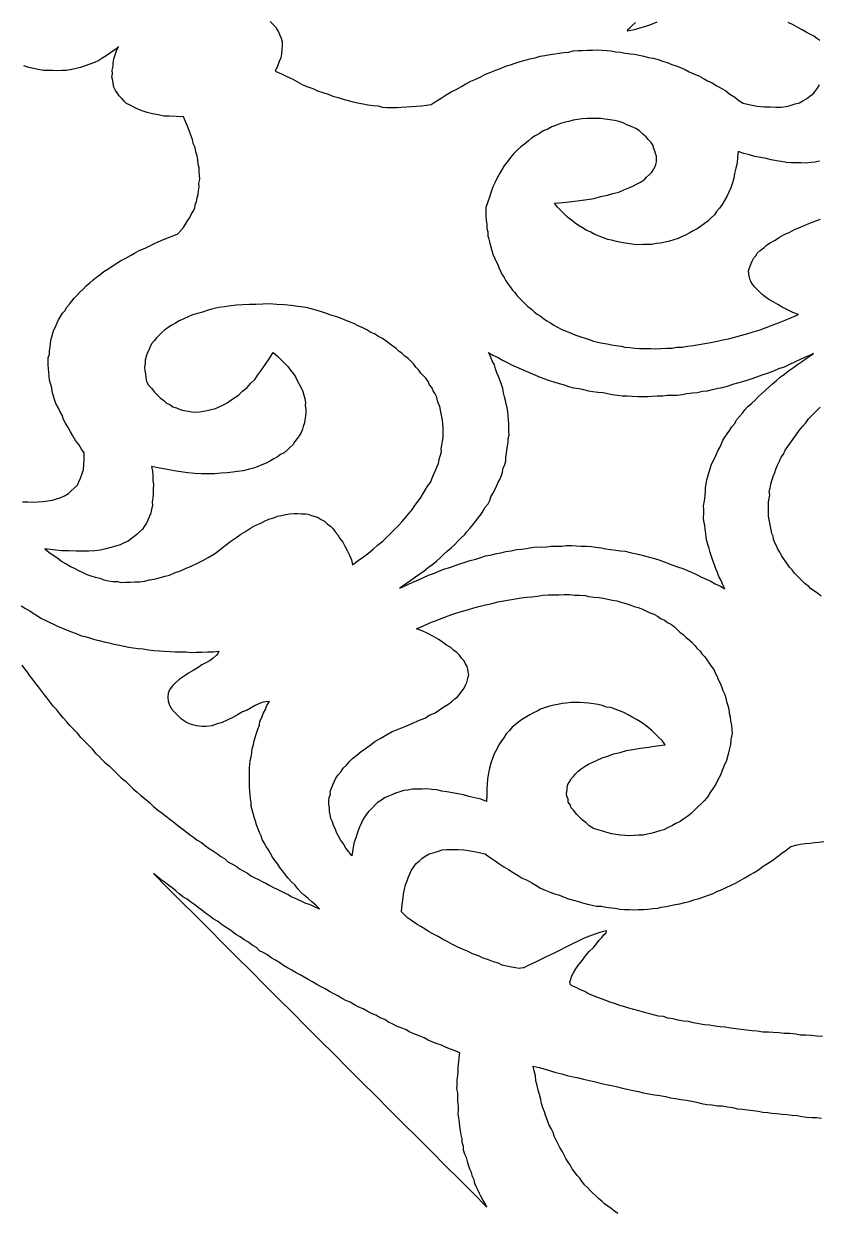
# Model space of a CAD drawing. Extents: x -550 to 550, y -550 to 550.
# Drawn here: x -434.9 to -395.2, y -267.3 to -207.9 of the extents above; entities that cross this region are included whole.
import ezdxf

# ---------------------------------------------------------------- set-up
doc = ezdxf.new("R2010")
doc.units = 0
doc.layers.add('LAYER_1', color=18, linetype='CONTINUOUS')

msp = doc.modelspace()

# ---------------------------------------------------------------- linework, layer by layer
at = {"layer": 'LAYER_1'}
for points in [[(-422.615, -207.796), (-422.485, -207.926), (-422.356, -208.055), (-422.275, -208.181), (-422.195, -208.307), (-422.126, -208.466), (-422.058, -208.626), (-422.019, -208.8), (-422.011, -208.99), (-422.033, -209.194), (-422.056, -209.399), (-422.078, -209.604), (-422.167, -209.787), (-422.249, -210.022), (-422.362, -210.273), (-422.055, -210.398), (-421.779, -210.538), (-421.522, -210.659), (-421.246, -210.799), (-421.018, -210.936), (-420.779, -211.038), (-420.492, -211.144), (-420.253, -211.247), (-419.984, -211.334), (-419.716, -211.422), (-419.477, -211.524), (-419.227, -211.593), (-418.977, -211.661), (-418.727, -211.729), (-418.477, -211.798), (-418.246, -211.848), (-417.966, -211.901), (-417.734, -211.95), (-417.473, -211.985), (-417.23, -212.001), (-417.03, -212.065), (-416.787, -212.081), (-416.514, -212.081), (-416.29, -212.078), (-416.066, -212.075), (-415.812, -212.057), (-415.558, -212.039), (-415.305, -212.02), (-415.051, -212.002), (-414.815, -211.965), (-414.58, -211.928), (-414.328, -211.771), (-414.076, -211.615), (-413.824, -211.459), (-413.572, -211.302), (-413.332, -211.179), (-413.062, -211.041), (-412.84, -210.9), (-412.599, -210.777), (-412.341, -210.673), (-412.1, -210.55), (-411.86, -210.427), (-411.602, -210.323), (-411.343, -210.218), (-411.085, -210.114), (-410.856, -210.024), (-410.61, -209.953), (-410.381, -209.864), (-410.135, -209.793), (-409.888, -209.722), (-409.642, -209.65), (-409.377, -209.597), (-409.131, -209.526), (-408.896, -209.488), (-408.632, -209.435), (-408.398, -209.397), (-408.193, -209.374), (-407.959, -209.336), (-407.707, -209.316), (-407.491, -209.26), (-407.239, -209.24), (-407.016, -209.235), (-406.764, -209.215), (-406.524, -209.228), (-406.272, -209.208), (-406.032, -209.221), (-405.792, -209.234), (-405.582, -209.262), (-405.355, -209.309), (-405.115, -209.322), (-404.887, -209.368), (-404.63, -209.398), (-404.42, -209.426), (-404.192, -209.472), (-403.965, -209.518), (-403.72, -209.582), (-403.492, -209.628), (-403.247, -209.692), (-403.032, -209.771), (-402.787, -209.835), (-402.553, -209.932), (-402.338, -210.01), (-402.123, -210.089), (-401.89, -210.186), (-401.687, -210.299), (-401.436, -210.413), (-401.204, -210.51), (-400.983, -210.64), (-400.78, -210.752), (-400.547, -210.849), (-400.308, -210.997), (-400.088, -211.126), (-399.867, -211.256), (-399.658, -211.42), (-399.42, -211.568), (-399.211, -211.731), (-398.991, -211.861), (-398.634, -211.945), (-398.295, -212.012), (-397.945, -212.044), (-397.66, -212.057), (-397.375, -212.069), (-397.108, -212.064), (-396.859, -212.041), (-396.646, -211.982), (-396.403, -211.906), (-396.19, -211.847), (-396.013, -211.752), (-395.835, -211.658), (-395.664, -211.511), (-395.504, -211.399), (-395.38, -211.25), (-395.286, -211.118), (-395.179, -210.952)], [(-403.307, -207.817), (-403.624, -207.953), (-403.93, -208.056), (-404.175, -208.128), (-404.421, -208.2), (-404.607, -208.241), (-404.762, -208.267), (-404.78, -208.249), (-404.756, -208.182), (-404.654, -208.103), (-404.541, -207.99), (-404.367, -207.846)], [(-395.163, -208.744), (-395.317, -208.636), (-395.471, -208.528), (-395.672, -208.417), (-395.855, -208.325), (-396.056, -208.214), (-396.275, -208.086), (-396.494, -207.958), (-396.743, -207.845)], [(-434.982, -231.78), (-434.707, -231.783), (-434.432, -231.786), (-434.206, -231.785), (-433.95, -231.768), (-433.714, -231.732), (-433.478, -231.696), (-433.281, -231.62), (-433.065, -231.565), (-432.887, -231.47), (-432.68, -231.359), (-432.542, -231.225), (-432.403, -231.091), (-432.235, -230.942), (-432.165, -230.785), (-432.084, -230.593), (-431.994, -230.366), (-431.933, -230.155), (-431.91, -229.905), (-431.907, -229.636), (-431.894, -229.332), (-432.038, -229.142), (-432.173, -228.917), (-432.337, -228.707), (-432.471, -228.482), (-432.586, -228.276), (-432.701, -228.07), (-432.836, -227.845), (-432.931, -227.659), (-432.997, -227.457), (-433.111, -227.252), (-433.207, -227.066), (-433.321, -226.86), (-433.387, -226.659), (-433.452, -226.457), (-433.498, -226.275), (-433.514, -226.078), (-433.579, -225.876), (-433.625, -225.694), (-433.641, -225.497), (-433.657, -225.3), (-433.683, -225.137), (-433.699, -224.94), (-433.695, -224.762), (-433.691, -224.584), (-433.638, -224.411), (-433.634, -224.233), (-433.6, -224.04), (-433.577, -223.882), (-433.573, -223.704), (-433.52, -223.531), (-433.466, -223.357), (-433.413, -223.184), (-433.34, -223.03), (-433.256, -222.841), (-433.183, -222.687), (-433.08, -222.518), (-432.977, -222.348), (-432.866, -222.233), (-432.763, -222.064), (-432.64, -221.914), (-432.518, -221.764), (-432.395, -221.614), (-432.243, -221.449), (-432.12, -221.3), (-431.948, -221.154), (-431.796, -220.989), (-431.624, -220.843), (-431.452, -220.697), (-431.28, -220.551), (-431.119, -220.44), (-430.917, -220.279), (-430.726, -220.153), (-430.505, -220.011), (-430.313, -219.884), (-430.092, -219.742), (-429.852, -219.62), (-429.582, -219.481), (-429.39, -219.355), (-429.15, -219.232), (-428.861, -219.113), (-428.62, -218.99), (-428.35, -218.852), (-428.061, -218.733), (-427.772, -218.614), (-427.512, -218.51), (-427.223, -218.391), (-427.07, -218.227), (-426.946, -218.078), (-426.842, -217.91), (-426.737, -217.743), (-426.632, -217.575), (-426.557, -217.423), (-426.452, -217.256), (-426.378, -217.104), (-426.352, -216.948), (-426.295, -216.777), (-426.258, -216.588), (-426.202, -216.417), (-426.194, -216.243), (-426.157, -216.053), (-426.168, -215.861), (-426.13, -215.671), (-426.142, -215.479), (-426.153, -215.286), (-426.164, -215.094), (-426.205, -214.916), (-426.234, -214.705), (-426.264, -214.494), (-426.324, -214.298), (-426.353, -214.088), (-426.461, -213.888), (-426.491, -213.677), (-426.569, -213.463), (-426.666, -213.23), (-426.744, -213.016), (-426.84, -212.783), (-426.937, -212.55), (-427.311, -212.54), (-427.654, -212.514), (-427.93, -212.51), (-428.213, -212.454), (-428.496, -212.398), (-428.749, -212.327), (-429.002, -212.255), (-429.225, -212.169), (-429.417, -212.067), (-429.61, -211.965), (-429.783, -211.882), (-429.896, -211.77), (-430.028, -211.638), (-430.16, -211.506), (-430.261, -211.36), (-430.343, -211.232), (-430.414, -211.07), (-430.454, -210.894), (-430.476, -210.736), (-430.516, -210.56), (-430.488, -210.406), (-430.497, -210.215), (-430.458, -210.028), (-430.448, -209.856), (-430.427, -209.65), (-430.356, -209.449), (-430.286, -209.247), (-430.184, -209.031), (-430.373, -209.206), (-430.579, -209.362), (-430.805, -209.499), (-430.969, -209.607), (-431.164, -209.73), (-431.378, -209.834), (-431.61, -209.919), (-431.843, -210.004), (-432.076, -210.089), (-432.296, -210.141), (-432.517, -210.192), (-432.788, -210.24), (-433.016, -210.238), (-433.225, -210.256), (-433.472, -210.236), (-433.701, -210.234), (-433.929, -210.233), (-434.195, -210.194), (-434.431, -210.139), (-434.667, -210.085), (-434.921, -210.012)], [(-395.179, -214.764), (-395.409, -214.807), (-395.61, -214.833), (-395.858, -214.857), (-396.095, -214.847), (-396.314, -214.855), (-396.598, -214.844), (-396.834, -214.834), (-397.107, -214.788), (-397.333, -214.744), (-397.606, -214.698), (-397.849, -214.636), (-398.122, -214.59), (-398.414, -214.525), (-398.675, -214.445), (-398.967, -214.381), (-399.247, -214.282), (-399.273, -214.573), (-399.3, -214.864), (-399.362, -215.119), (-399.425, -215.375), (-399.457, -215.614), (-399.537, -215.852), (-399.617, -216.09), (-399.715, -216.31), (-399.813, -216.53), (-399.929, -216.732), (-400.044, -216.934), (-400.178, -217.118), (-400.329, -217.284), (-400.433, -217.452), (-400.603, -217.6), (-400.754, -217.766), (-400.942, -217.896), (-401.13, -218.026), (-401.288, -218.14), (-401.494, -218.252), (-401.7, -218.364), (-401.876, -218.46), (-402.071, -218.538), (-402.247, -218.634), (-402.46, -218.693), (-402.673, -218.753), (-402.886, -218.812), (-403.117, -218.853), (-403.319, -218.878), (-403.55, -218.919), (-403.77, -218.926), (-403.99, -218.933), (-404.21, -218.939), (-404.449, -218.928), (-404.658, -218.9), (-404.886, -218.854), (-405.095, -218.826), (-405.323, -218.78), (-405.569, -218.716), (-405.749, -218.672), (-405.965, -218.591), (-406.182, -218.511), (-406.399, -218.43), (-406.604, -218.316), (-406.839, -218.216), (-407.015, -218.086), (-407.221, -217.971), (-407.379, -217.858), (-407.574, -217.709), (-407.768, -217.56), (-407.933, -217.395), (-408.098, -217.23), (-408.263, -217.065), (-408.417, -216.866), (-407.992, -216.837), (-407.556, -216.773), (-407.15, -216.726), (-406.792, -216.675), (-406.435, -216.624), (-406.113, -216.537), (-405.774, -216.468), (-405.501, -216.378), (-405.21, -216.307), (-404.955, -216.198), (-404.7, -216.09), (-404.504, -216.014), (-404.297, -215.903), (-404.119, -215.808), (-403.93, -215.68), (-403.819, -215.564), (-403.678, -215.433), (-403.566, -215.318), (-403.472, -215.185), (-403.408, -215.067), (-403.363, -214.931), (-403.317, -214.796), (-403.318, -214.658), (-403.32, -214.52), (-403.369, -214.38), (-403.401, -214.258), (-403.468, -214.1), (-403.499, -213.978), (-403.596, -213.835), (-403.741, -213.69), (-403.838, -213.548), (-404.013, -213.419), (-404.176, -213.256), (-404.35, -213.127), (-404.584, -213.029), (-404.8, -212.949), (-404.986, -212.854), (-405.184, -212.792), (-405.43, -212.728), (-405.64, -212.699), (-405.897, -212.669), (-406.107, -212.64), (-406.347, -212.628), (-406.569, -212.633), (-406.79, -212.638), (-407.042, -212.659), (-407.245, -212.682), (-407.479, -212.721), (-407.694, -212.778), (-407.879, -212.82), (-408.125, -212.892), (-408.322, -212.967), (-408.549, -213.058), (-408.758, -213.167), (-408.985, -213.258), (-409.175, -213.385), (-409.384, -213.494), (-409.574, -213.621), (-409.717, -213.751), (-409.919, -213.912), (-410.091, -214.057), (-410.263, -214.203), (-410.447, -214.382), (-410.612, -214.58), (-410.747, -214.763), (-410.912, -214.961), (-411.029, -215.161), (-411.146, -215.362), (-411.274, -215.598), (-411.372, -215.817), (-411.5, -216.052), (-411.579, -216.291), (-411.67, -216.563), (-411.749, -216.802), (-411.839, -217.074), (-411.851, -217.334), (-411.841, -217.526), (-411.831, -217.718), (-411.802, -217.929), (-411.791, -218.121), (-411.751, -218.297), (-411.74, -218.489), (-411.7, -218.666), (-411.641, -218.861), (-411.6, -219.038), (-411.541, -219.233), (-411.501, -219.41), (-411.412, -219.589), (-411.342, -219.75), (-411.253, -219.93), (-411.201, -220.072), (-411.112, -220.252), (-411.041, -220.413), (-410.923, -220.577), (-410.852, -220.739), (-410.734, -220.903), (-410.634, -221.048), (-410.515, -221.212), (-410.404, -221.323), (-410.285, -221.487), (-410.155, -221.617), (-410.007, -221.765), (-409.878, -221.895), (-409.748, -222.024), (-409.57, -222.157), (-409.441, -222.286), (-409.282, -222.4), (-409.141, -222.495), (-408.964, -222.627), (-408.805, -222.741), (-408.616, -222.838), (-408.457, -222.952), (-408.269, -223.049), (-408.081, -223.147), (-407.893, -223.244), (-407.694, -223.307), (-407.524, -223.386), (-407.307, -223.467), (-407.108, -223.53), (-406.891, -223.611), (-406.692, -223.674), (-406.475, -223.755), (-406.247, -223.801), (-406.019, -223.847), (-405.791, -223.894), (-405.564, -223.94), (-405.354, -223.967), (-405.097, -223.997), (-404.899, -224.059), (-404.661, -224.071), (-404.404, -224.101), (-404.166, -224.112), (-403.881, -224.125), (-403.614, -224.12), (-403.376, -224.131), (-403.109, -224.125), (-402.813, -224.104), (-402.546, -224.098), (-402.316, -224.056), (-402.049, -224.05), (-401.772, -224.01), (-401.494, -223.97), (-401.188, -223.913), (-400.911, -223.873), (-400.605, -223.816), (-400.299, -223.759), (-400.011, -223.683), (-399.734, -223.643), (-399.417, -223.551), (-399.13, -223.475), (-398.813, -223.383), (-398.497, -223.291), (-398.151, -223.183), (-397.853, -223.073), (-397.555, -222.962), (-397.228, -222.836), (-396.901, -222.709), (-396.592, -222.564), (-396.236, -222.421), (-396.516, -222.323), (-396.784, -222.19), (-397.053, -222.058), (-397.275, -221.927), (-397.496, -221.796), (-397.718, -221.665), (-397.892, -221.536), (-398.049, -221.425), (-398.176, -221.298), (-398.303, -221.171), (-398.43, -221.044), (-398.528, -220.901), (-398.608, -220.775), (-398.658, -220.634), (-398.691, -220.511), (-398.723, -220.388), (-398.726, -220.249), (-398.693, -220.146), (-398.648, -220.009), (-398.604, -219.872), (-398.541, -219.753), (-398.467, -219.6), (-398.357, -219.483), (-398.295, -219.364), (-398.155, -219.231), (-397.968, -219.1), (-397.829, -218.967), (-397.642, -218.836), (-397.408, -218.708), (-397.192, -218.561), (-396.958, -218.432), (-396.676, -218.305), (-396.442, -218.176), (-396.143, -218.067), (-395.832, -217.924), (-395.503, -217.799), (-395.145, -217.657)], [(-416.132, -236.077), (-416.138, -236.079), (-416.13, -236.073), (-416.14, -236.077), (-416.02, -235.993), (-415.807, -235.843), (-415.595, -235.692), (-415.353, -235.525), (-415.14, -235.375), (-414.928, -235.224), (-414.705, -235.039), (-414.493, -234.888), (-414.299, -234.719), (-414.134, -234.566), (-413.94, -234.397), (-413.776, -234.244), (-413.582, -234.075), (-413.417, -233.922), (-413.242, -233.734), (-413.077, -233.581), (-412.912, -233.428), (-412.795, -233.273), (-412.648, -233.102), (-412.502, -232.93), (-412.356, -232.759), (-412.228, -232.569), (-412.082, -232.397), (-411.983, -232.224), (-411.885, -232.05), (-411.738, -231.879), (-411.639, -231.705), (-411.589, -231.529), (-411.49, -231.356), (-411.391, -231.183), (-411.311, -230.991), (-411.23, -230.799), (-411.141, -230.661), (-411.061, -230.469), (-411.01, -230.293), (-410.977, -230.099), (-410.896, -229.907), (-410.845, -229.732), (-410.841, -229.554), (-410.808, -229.36), (-410.804, -229.183), (-410.771, -228.989), (-410.738, -228.795), (-410.734, -228.618), (-410.681, -228.443), (-410.696, -228.247), (-410.692, -228.07), (-410.706, -227.874), (-410.72, -227.678), (-410.734, -227.482), (-410.749, -227.287), (-410.781, -227.072), (-410.824, -226.893), (-410.867, -226.714), (-410.911, -226.535), (-410.972, -226.337), (-411.005, -226.123), (-411.066, -225.925), (-411.128, -225.728), (-411.208, -225.511), (-411.299, -225.33), (-411.36, -225.132), (-411.421, -224.935), (-411.53, -224.735), (-411.61, -224.519), (-411.719, -224.319), (-411.493, -224.455), (-411.237, -224.575), (-411.01, -224.71), (-410.773, -224.811), (-410.566, -224.928), (-410.329, -225.029), (-410.073, -225.148), (-409.836, -225.249), (-409.599, -225.35), (-409.363, -225.45), (-409.126, -225.551), (-408.908, -225.633), (-408.69, -225.714), (-408.443, -225.78), (-408.178, -225.864), (-407.931, -225.929), (-407.713, -226.011), (-407.466, -226.076), (-407.19, -226.125), (-406.962, -226.172), (-406.716, -226.237), (-406.506, -226.265), (-406.249, -226.295), (-405.992, -226.325), (-405.764, -226.371), (-405.537, -226.417), (-405.28, -226.447), (-405.023, -226.477), (-404.785, -226.488), (-404.547, -226.499), (-404.262, -226.512), (-404.024, -226.523), (-403.757, -226.518), (-403.556, -226.492), (-403.29, -226.486), (-403.023, -226.48), (-402.775, -226.456), (-402.556, -226.448), (-402.289, -226.442), (-402.042, -226.418), (-401.812, -226.375), (-401.535, -226.334), (-401.288, -226.31), (-401.029, -226.25), (-400.782, -226.226), (-400.523, -226.166), (-400.265, -226.107), (-400.036, -226.063), (-399.778, -226.004), (-399.51, -225.909), (-399.27, -225.831), (-399.012, -225.771), (-398.744, -225.677), (-398.504, -225.598), (-398.236, -225.504), (-397.997, -225.426), (-397.728, -225.331), (-397.46, -225.236), (-397.21, -225.123), (-396.942, -225.028), (-396.663, -224.899), (-396.413, -224.785), (-396.134, -224.656), (-395.913, -224.559), (-395.634, -224.429), (-395.495, -224.365), (-395.503, -224.371), (-395.492, -224.367), (-395.497, -224.37)], [(-416.131, -236.078), (-416.136, -236.081), (-416.126, -236.077), (-416.134, -236.084), (-415.993, -236.02), (-415.743, -235.907), (-415.492, -235.795), (-415.212, -235.666), (-414.962, -235.554), (-414.711, -235.441), (-414.412, -235.332), (-414.162, -235.219), (-413.892, -235.126), (-413.651, -235.049), (-413.382, -234.955), (-413.141, -234.878), (-412.872, -234.784), (-412.632, -234.707), (-412.343, -234.632), (-412.103, -234.555), (-411.862, -234.478), (-411.632, -234.436), (-411.373, -234.377), (-411.114, -234.319), (-410.855, -234.26), (-410.577, -234.22), (-410.318, -234.162), (-410.069, -234.138), (-409.82, -234.115), (-409.561, -234.056), (-409.313, -234.032), (-409.074, -234.044), (-408.825, -234.02), (-408.577, -233.997), (-408.31, -233.992), (-408.042, -233.986), (-407.842, -233.96), (-407.575, -233.955), (-407.336, -233.966), (-407.08, -233.996), (-406.813, -233.991), (-406.575, -234.002), (-406.347, -234.048), (-406.09, -234.078), (-405.863, -234.124), (-405.606, -234.153), (-405.35, -234.183), (-405.122, -234.229), (-404.885, -234.239), (-404.639, -234.304), (-404.412, -234.35), (-404.166, -234.414), (-403.92, -234.479), (-403.674, -234.543), (-403.428, -234.607), (-403.164, -234.69), (-402.947, -234.771), (-402.73, -234.851), (-402.513, -234.932), (-402.278, -235.031), (-402.014, -235.114), (-401.778, -235.213), (-401.543, -235.312), (-401.289, -235.43), (-401.083, -235.546), (-400.848, -235.644), (-400.613, -235.743), (-400.388, -235.878), (-400.134, -235.995), (-399.909, -236.129), (-400.02, -235.928), (-400.102, -235.709), (-400.213, -235.508), (-400.276, -235.308), (-400.368, -235.126), (-400.431, -234.926), (-400.513, -234.708), (-400.576, -234.509), (-400.639, -234.31), (-400.702, -234.111), (-400.765, -233.912), (-400.809, -233.732), (-400.853, -233.551), (-400.869, -233.354), (-400.903, -233.139), (-400.918, -232.942), (-400.962, -232.762), (-400.977, -232.565), (-400.964, -232.352), (-400.96, -232.174), (-400.975, -231.977), (-400.953, -231.818), (-400.92, -231.624), (-400.888, -231.429), (-400.884, -231.252), (-400.88, -231.074), (-400.847, -230.88), (-400.814, -230.686), (-400.763, -230.511), (-400.711, -230.335), (-400.649, -230.125), (-400.597, -229.95), (-400.517, -229.758), (-400.428, -229.62), (-400.347, -229.428), (-400.266, -229.237), (-400.167, -229.064), (-400.096, -228.908), (-400.015, -228.716), (-399.916, -228.544), (-399.798, -228.389), (-399.669, -228.2), (-399.569, -228.028), (-399.422, -227.857), (-399.323, -227.685), (-399.175, -227.514), (-399.028, -227.344), (-398.91, -227.19), (-398.762, -227.02), (-398.568, -226.851), (-398.402, -226.699), (-398.254, -226.529), (-398.06, -226.361), (-397.894, -226.209), (-397.699, -226.041), (-397.533, -225.889), (-397.338, -225.721), (-397.143, -225.553), (-396.929, -225.403), (-396.734, -225.236), (-396.492, -225.069), (-396.279, -224.92), (-396.036, -224.754), (-395.852, -224.62), (-395.609, -224.454), (-395.489, -224.371), (-395.499, -224.375), (-395.491, -224.369), (-395.496, -224.371)], [(-395.101, -236.49), (-395.278, -236.359), (-395.436, -236.246), (-395.612, -236.115), (-395.723, -236.004), (-395.9, -235.873), (-396.029, -235.743), (-396.178, -235.595), (-396.307, -235.465), (-396.437, -235.336), (-396.557, -235.17), (-396.686, -235.041), (-396.787, -234.894), (-396.87, -234.766), (-396.99, -234.601), (-397.091, -234.455), (-397.163, -234.292), (-397.264, -234.145), (-397.337, -233.982), (-397.409, -233.819), (-397.481, -233.656), (-397.507, -233.494), (-397.56, -233.35), (-397.604, -233.17), (-397.629, -233.009), (-397.673, -232.829), (-397.698, -232.668), (-397.741, -232.488), (-397.737, -232.311), (-397.734, -232.133), (-397.73, -231.955), (-397.726, -231.778), (-397.703, -231.618), (-397.671, -231.424), (-397.695, -231.264), (-397.644, -231.088), (-397.611, -230.894), (-397.559, -230.719), (-397.498, -230.508), (-397.417, -230.316), (-397.366, -230.141), (-397.285, -229.949), (-397.176, -229.741), (-397.095, -229.549), (-396.978, -229.394), (-396.897, -229.203), (-396.769, -229.013), (-396.641, -228.823), (-396.484, -228.617), (-396.356, -228.428), (-396.199, -228.222), (-396.041, -228.016), (-395.866, -227.829), (-395.737, -227.64), (-395.533, -227.436), (-395.357, -227.248), (-395.152, -227.044)], [(-435.054, -236.972), (-434.838, -237.098), (-434.622, -237.223), (-434.454, -237.345), (-434.238, -237.471), (-434.071, -237.592), (-433.845, -237.682), (-433.649, -237.788), (-433.403, -237.897), (-433.207, -238.003), (-432.982, -238.092), (-432.756, -238.181), (-432.531, -238.271), (-432.305, -238.36), (-432.08, -238.449), (-431.845, -238.502), (-431.639, -238.572), (-431.385, -238.645), (-431.15, -238.698), (-430.896, -238.771), (-430.661, -238.824), (-430.427, -238.877), (-430.144, -238.933), (-429.909, -238.986), (-429.675, -239.039), (-429.46, -239.072), (-429.197, -239.108), (-428.953, -239.125), (-428.69, -239.161), (-428.427, -239.197), (-428.135, -239.217), (-427.892, -239.234), (-427.6, -239.253), (-427.357, -239.269), (-427.084, -239.269), (-426.812, -239.269), (-426.55, -239.305), (-426.297, -239.285), (-426.025, -239.285), (-425.724, -239.268), (-425.453, -239.267), (-425.171, -239.231), (-425.229, -239.355), (-425.306, -239.459), (-425.461, -239.577), (-425.616, -239.694), (-425.819, -239.809), (-426.022, -239.923), (-426.206, -240.057), (-426.467, -240.204), (-426.699, -240.335), (-426.912, -240.486), (-427.154, -240.652), (-427.318, -240.806), (-427.511, -240.976), (-427.635, -241.169), (-427.702, -241.329), (-427.729, -241.529), (-427.708, -241.732), (-427.638, -241.938), (-427.5, -242.167), (-427.284, -242.383), (-427.272, -242.394)], [(-431.094, -244.563), (-431.106, -244.551), (-431.304, -244.353), (-431.473, -244.139), (-431.651, -243.96), (-431.869, -243.742), (-432.067, -243.544), (-432.236, -243.33), (-432.415, -243.152), (-432.613, -242.954), (-432.762, -242.759), (-432.94, -242.581), (-433.109, -242.367), (-433.258, -242.172), (-433.456, -241.974), (-433.605, -241.78), (-433.754, -241.585), (-433.883, -241.411), (-434.032, -241.216), (-434.181, -241.022), (-434.33, -240.828), (-434.459, -240.653), (-434.608, -240.459), (-434.737, -240.284), (-434.866, -240.11), (-434.996, -239.935)], [(-431.09, -244.567), (-431.079, -244.578), (-430.881, -244.777), (-430.654, -244.958), (-430.475, -245.136), (-430.257, -245.354), (-430.059, -245.552), (-429.832, -245.734), (-429.654, -245.912), (-429.456, -246.11), (-429.249, -246.272), (-429.071, -246.45), (-428.844, -246.632), (-428.637, -246.793), (-428.439, -246.991), (-428.232, -247.153), (-428.025, -247.314), (-427.838, -247.456), (-427.631, -247.618), (-427.424, -247.779), (-427.217, -247.941), (-427.03, -248.082), (-426.823, -248.244), (-426.636, -248.385), (-426.449, -248.527), (-426.262, -248.669), (-426.047, -248.793), (-425.84, -248.955), (-425.653, -249.096), (-425.438, -249.221), (-425.251, -249.362), (-425.084, -249.484), (-424.888, -249.589), (-424.73, -249.747), (-424.535, -249.852), (-424.319, -249.976), (-424.152, -250.098), (-423.957, -250.202), (-423.742, -250.327), (-423.575, -250.448), (-423.38, -250.553), (-423.204, -250.638), (-423.009, -250.742), (-422.833, -250.827), (-422.638, -250.931), (-422.443, -251.036), (-422.268, -251.12), (-422.073, -251.225), (-421.897, -251.309), (-421.722, -251.394), (-421.527, -251.498), (-421.371, -251.563), (-421.196, -251.647), (-421.021, -251.731), (-420.846, -251.816), (-420.662, -251.863), (-420.487, -251.948), (-420.312, -252.032), (-420.157, -252.096), (-420.334, -251.919), (-420.54, -251.759), (-420.717, -251.581), (-420.923, -251.421), (-421.081, -251.263), (-421.239, -251.106), (-421.388, -250.911), (-421.545, -250.754), (-421.723, -250.576), (-421.852, -250.402), (-422.001, -250.207), (-422.13, -250.033), (-422.239, -249.878), (-422.368, -249.704), (-422.497, -249.529), (-422.598, -249.338), (-422.698, -249.147), (-422.808, -248.992), (-422.908, -248.801), (-423.017, -248.646), (-423.069, -248.458), (-423.15, -248.286), (-423.222, -248.079), (-423.302, -247.907), (-423.354, -247.719), (-423.406, -247.531), (-423.458, -247.344), (-423.509, -247.156), (-423.561, -246.968), (-423.564, -246.783), (-423.596, -246.615), (-423.619, -246.411), (-423.622, -246.226), (-423.644, -246.022), (-423.647, -245.838), (-423.65, -245.653), (-423.644, -245.433), (-423.647, -245.249), (-423.649, -245.064), (-423.632, -244.9), (-423.606, -244.699), (-423.56, -244.518), (-423.534, -244.318), (-423.507, -244.117), (-423.452, -243.9), (-423.406, -243.719), (-423.35, -243.503), (-423.304, -243.322), (-423.229, -243.125), (-423.153, -242.928), (-423.126, -242.728), (-423.031, -242.551), (-422.956, -242.354), (-422.851, -242.141), (-422.776, -241.944), (-422.651, -241.751), (-422.825, -241.759), (-422.98, -241.786), (-423.173, -241.865), (-423.365, -241.945), (-423.567, -242.06), (-423.77, -242.176), (-423.991, -242.272), (-424.251, -242.42), (-424.482, -242.552), (-424.733, -242.665), (-425.012, -242.794), (-425.254, -242.87), (-425.524, -242.963), (-425.805, -243), (-426.027, -243.004), (-426.29, -242.968), (-426.543, -242.897), (-426.787, -242.789), (-427.041, -242.626), (-427.257, -242.41), (-427.268, -242.399)], [(-395.039, -258.472), (-395.318, -258.465), (-395.59, -258.42), (-395.869, -258.413), (-396.149, -258.405), (-396.374, -258.362), (-396.674, -258.335), (-396.954, -258.327), (-397.206, -258.301), (-397.506, -258.274), (-397.74, -258.267), (-398.02, -258.259), (-398.293, -258.213), (-398.546, -258.187), (-398.846, -258.159), (-399.099, -258.133), (-399.372, -258.087), (-399.625, -258.06), (-399.898, -258.014), (-400.152, -257.988), (-400.406, -257.961), (-400.679, -257.914), (-400.933, -257.888), (-401.206, -257.841), (-401.48, -257.795), (-401.725, -257.73), (-401.98, -257.703), (-402.253, -257.656), (-402.499, -257.591), (-402.754, -257.564), (-402.973, -257.481), (-403.227, -257.454), (-403.474, -257.389), (-403.72, -257.324), (-403.967, -257.259), (-404.213, -257.194), (-404.46, -257.129), (-404.707, -257.063), (-404.906, -257), (-405.153, -256.934), (-405.373, -256.851), (-405.639, -256.766), (-405.858, -256.683), (-406.078, -256.6), (-406.297, -256.517), (-406.517, -256.433), (-406.756, -256.331), (-406.9, -256.231), (-407.12, -256.148), (-407.331, -256.027), (-407.551, -255.944), (-407.629, -255.866), (-407.651, -255.753), (-407.598, -255.625), (-407.564, -255.477), (-407.474, -255.295), (-407.356, -255.095), (-407.211, -254.877), (-407.018, -254.662), (-406.872, -254.444), (-406.679, -254.229), (-406.466, -254.033), (-406.329, -253.853), (-406.191, -253.673), (-406.062, -253.529), (-405.933, -253.386), (-405.841, -253.297), (-405.824, -253.223), (-405.843, -253.204), (-405.993, -253.235), (-406.2, -253.301), (-406.406, -253.367), (-406.669, -253.468), (-406.931, -253.569), (-407.23, -253.723), (-407.548, -253.859), (-407.847, -254.014), (-408.174, -254.186), (-408.473, -254.34), (-408.764, -254.458), (-409.063, -254.613), (-409.334, -254.75), (-409.578, -254.87), (-409.765, -254.955), (-409.952, -255.04), (-410.103, -255.07), (-410.179, -255.086), (-410.36, -255.04), (-410.57, -255.012), (-410.799, -254.965), (-411.028, -254.917), (-411.221, -254.815), (-411.469, -254.748), (-411.71, -254.644), (-411.978, -254.557), (-412.219, -254.453), (-412.507, -254.346), (-412.767, -254.222), (-413.008, -254.117), (-413.249, -254.013), (-413.509, -253.888), (-413.741, -253.747), (-414.002, -253.623), (-414.234, -253.481), (-414.495, -253.356), (-414.708, -253.234), (-414.873, -253.114), (-415.086, -252.992), (-415.28, -252.889), (-415.445, -252.769), (-415.61, -252.649), (-415.756, -252.549), (-415.874, -252.431), (-415.972, -252.333), (-416.05, -252.255), (-416.046, -252.032), (-416.013, -251.792), (-415.981, -251.553), (-415.957, -251.35), (-415.904, -251.13), (-415.852, -250.91), (-415.78, -250.71), (-415.708, -250.51), (-415.644, -250.347), (-415.552, -250.166), (-415.441, -250.005), (-415.329, -249.845), (-415.179, -249.723), (-415.048, -249.582), (-414.878, -249.479), (-414.679, -249.36), (-414.47, -249.297), (-414.261, -249.233), (-414.024, -249.153), (-413.805, -249.145), (-413.538, -249.14), (-413.223, -249.137), (-412.937, -249.151), (-412.612, -249.204), (-412.267, -249.276), (-411.875, -249.35), (-411.673, -249.508), (-411.422, -249.667), (-411.2, -249.844), (-410.95, -250.003), (-410.719, -250.143), (-410.489, -250.283), (-410.238, -250.442), (-410.027, -250.563), (-409.788, -250.666), (-409.557, -250.806), (-409.346, -250.926), (-409.116, -251.066), (-408.876, -251.169), (-408.637, -251.272), (-408.418, -251.356), (-408.17, -251.422), (-407.931, -251.525), (-407.712, -251.608), (-407.464, -251.674), (-407.217, -251.74), (-407.017, -251.804), (-406.769, -251.869), (-406.541, -251.916), (-406.314, -251.962), (-406.077, -251.972), (-405.849, -252.018), (-405.594, -252.047), (-405.385, -252.074), (-405.158, -252.12), (-404.922, -252.129), (-404.685, -252.138), (-404.449, -252.147), (-404.233, -252.137), (-403.969, -252.129), (-403.752, -252.118), (-403.508, -252.09), (-403.263, -252.063), (-403.085, -252.014), (-402.841, -251.986), (-402.616, -251.939), (-402.391, -251.891), (-402.166, -251.844), (-401.913, -251.779), (-401.688, -251.732), (-401.454, -251.648), (-401.202, -251.583), (-400.968, -251.498), (-400.735, -251.414), (-400.501, -251.33), (-400.315, -251.244), (-400.054, -251.142), (-399.84, -251.039), (-399.597, -250.918), (-399.383, -250.814), (-399.141, -250.693), (-398.918, -250.553), (-398.667, -250.396), (-398.453, -250.292), (-398.23, -250.152), (-397.998, -249.976), (-397.775, -249.836), (-397.524, -249.678), (-397.293, -249.501), (-397.061, -249.325), (-396.857, -249.166), (-396.625, -248.989), (-396.373, -248.924), (-396.149, -248.875), (-395.906, -248.846), (-395.663, -248.816), (-395.42, -248.787), (-395.206, -248.775), (-394.963, -248.745)], [(-405.259, -267.312), (-405.424, -267.192), (-405.59, -267.072), (-405.755, -266.952), (-405.921, -266.832), (-406.059, -266.694), (-406.224, -266.574), (-406.362, -266.436), (-406.5, -266.298), (-406.638, -266.16), (-406.776, -266.022), (-406.914, -265.884), (-407.045, -265.708), (-407.155, -265.552), (-407.294, -265.414), (-407.424, -265.238), (-407.534, -265.082), (-407.637, -264.889), (-407.728, -264.753), (-407.858, -264.577), (-407.941, -264.403), (-408.043, -264.21), (-408.146, -264.017), (-408.249, -263.823), (-408.331, -263.65), (-408.434, -263.457), (-408.489, -263.265), (-408.591, -263.072), (-408.693, -262.879), (-408.768, -262.669), (-408.843, -262.458), (-408.917, -262.247), (-408.992, -262.037), (-409.066, -261.826), (-409.093, -261.618), (-409.159, -261.37), (-409.233, -261.16), (-409.28, -260.932), (-409.345, -260.684), (-409.364, -260.439), (-409.43, -260.192), (-409.476, -259.964), (-409.18, -260.033), (-408.884, -260.102), (-408.616, -260.188), (-408.349, -260.274), (-408.053, -260.343), (-407.786, -260.429), (-407.491, -260.497), (-407.215, -260.545), (-406.968, -260.611), (-406.673, -260.679), (-406.378, -260.747), (-406.131, -260.813), (-405.836, -260.881), (-405.561, -260.929), (-405.267, -260.996), (-405.02, -261.062), (-404.792, -261.108), (-404.498, -261.175), (-404.224, -261.222), (-403.977, -261.288), (-403.703, -261.335), (-403.428, -261.382), (-403.154, -261.429), (-402.88, -261.476), (-402.634, -261.541), (-402.38, -261.569), (-402.106, -261.616), (-401.832, -261.662), (-401.559, -261.709), (-401.332, -261.754), (-401.086, -261.818), (-400.813, -261.865), (-400.559, -261.891), (-400.286, -261.938), (-400.052, -261.945), (-399.779, -261.991), (-399.526, -262.017), (-399.28, -262.081), (-399.027, -262.108), (-398.774, -262.134), (-398.501, -262.18), (-398.248, -262.206), (-398.023, -262.25), (-397.77, -262.276), (-397.564, -262.3), (-397.311, -262.326), (-397.058, -262.352), (-396.806, -262.378), (-396.553, -262.403), (-396.301, -262.429), (-396.076, -262.472), (-395.824, -262.497), (-395.571, -262.523), (-395.339, -262.529), (-395.087, -262.554)]]:
    msp.add_lwpolyline(points, dxfattribs=at)
for points in [[(-428.542, -230.006), (-428.487, -230.243), (-428.48, -230.477), (-428.473, -230.711), (-428.436, -230.929), (-428.448, -231.144), (-428.46, -231.359), (-428.472, -231.574), (-428.503, -231.769), (-428.485, -231.969), (-428.536, -232.145), (-428.567, -232.341), (-428.636, -232.498), (-428.716, -232.691), (-428.785, -232.849), (-428.904, -233.003), (-428.992, -233.141), (-429.13, -233.275), (-429.268, -233.41), (-429.425, -233.525), (-429.552, -233.625), (-429.709, -233.74), (-429.905, -233.817), (-430.111, -233.929), (-430.326, -233.986), (-430.571, -234.059), (-430.815, -234.131), (-431.08, -234.185), (-431.364, -234.219), (-431.667, -234.233), (-431.971, -234.247), (-432.294, -234.241), (-432.666, -234.232), (-433.039, -234.223), (-433.451, -234.174), (-433.862, -234.125), (-433.657, -234.285), (-433.451, -234.446), (-433.216, -234.59), (-433.01, -234.75), (-432.795, -234.875), (-432.58, -235), (-432.403, -235.085), (-432.188, -235.209), (-431.963, -235.298), (-431.767, -235.403), (-431.562, -235.473), (-431.356, -235.542), (-431.122, -235.595), (-430.916, -235.664), (-430.682, -235.717), (-430.467, -235.751), (-430.242, -235.748), (-430.057, -235.798), (-429.832, -235.796), (-429.608, -235.793), (-429.354, -235.775), (-429.129, -235.772), (-428.895, -235.734), (-428.632, -235.68), (-428.398, -235.642), (-428.154, -235.568), (-427.861, -235.497), (-427.647, -235.44), (-427.393, -235.33), (-427.091, -235.224), (-426.837, -235.114), (-426.555, -234.989), (-426.272, -234.863), (-425.979, -234.702), (-425.716, -234.557), (-425.394, -234.379), (-425.111, -234.163), (-424.857, -233.964), (-424.573, -233.748), (-424.329, -233.583), (-424.075, -233.384), (-423.841, -233.255), (-423.597, -233.09), (-423.363, -232.962), (-423.109, -232.852), (-422.904, -232.739), (-422.68, -232.646), (-422.437, -232.571), (-422.242, -232.494), (-422.057, -232.452), (-421.824, -232.412), (-421.64, -232.37), (-421.417, -232.366), (-421.242, -232.359), (-421.049, -232.371), (-420.855, -232.383), (-420.71, -232.392), (-420.556, -232.456), (-420.372, -232.503), (-420.218, -232.566), (-420.074, -232.665), (-419.901, -232.747), (-419.767, -232.881), (-419.604, -232.999), (-419.47, -233.133), (-419.365, -233.283), (-419.231, -233.417), (-419.136, -233.603), (-418.993, -233.791), (-418.879, -233.996), (-418.765, -234.201), (-418.661, -234.441), (-418.557, -234.681), (-418.501, -234.919), (-418.219, -234.701), (-417.948, -234.519), (-417.695, -234.318), (-417.472, -234.133), (-417.248, -233.948), (-416.996, -233.746), (-416.791, -233.543), (-416.587, -233.339), (-416.382, -233.135), (-416.177, -232.931), (-416.031, -232.76), (-415.845, -232.538), (-415.669, -232.35), (-415.512, -232.144), (-415.384, -231.954), (-415.227, -231.749), (-415.099, -231.559), (-414.971, -231.369), (-414.872, -231.196), (-414.762, -230.988), (-414.615, -230.817), (-414.535, -230.626), (-414.454, -230.434), (-414.374, -230.242), (-414.293, -230.05), (-414.213, -229.858), (-414.18, -229.664), (-414.128, -229.489), (-414.066, -229.279), (-414.073, -229.136), (-414.04, -228.942), (-414.007, -228.748), (-413.984, -228.589), (-413.98, -228.412), (-413.976, -228.234), (-413.972, -228.057), (-413.997, -227.896), (-414.012, -227.699), (-414.037, -227.538), (-414.08, -227.358), (-414.105, -227.197), (-414.149, -227.018), (-414.203, -226.873), (-414.257, -226.728), (-414.301, -226.548), (-414.374, -226.385), (-414.476, -226.237), (-414.548, -226.074), (-414.651, -225.926), (-414.723, -225.763), (-414.844, -225.596), (-414.957, -225.484), (-415.088, -225.352), (-415.19, -225.205), (-415.34, -225.055), (-415.442, -224.907), (-415.574, -224.776), (-415.724, -224.626), (-415.885, -224.51), (-416.035, -224.36), (-416.177, -224.263), (-416.327, -224.113), (-416.488, -223.998), (-416.668, -223.863), (-416.829, -223.748), (-417.009, -223.613), (-417.199, -223.514), (-417.409, -223.395), (-417.58, -223.314), (-417.79, -223.195), (-417.981, -223.095), (-418.22, -222.992), (-418.411, -222.892), (-418.65, -222.789), (-418.87, -222.705), (-419.11, -222.601), (-419.33, -222.517), (-419.581, -222.448), (-419.801, -222.364), (-420.052, -222.295), (-420.321, -222.207), (-420.572, -222.138), (-420.823, -222.068), (-421.23, -222.024), (-421.559, -221.967), (-421.9, -221.945), (-422.288, -221.919), (-422.629, -221.896), (-422.98, -221.907), (-423.332, -221.919), (-423.654, -221.915), (-423.987, -221.945), (-424.29, -221.959), (-424.575, -221.992), (-424.889, -222.041), (-425.173, -222.074), (-425.469, -222.142), (-425.716, -222.213), (-425.992, -222.299), (-426.239, -222.37), (-426.486, -222.441), (-426.714, -222.531), (-426.922, -222.64), (-427.15, -222.73), (-427.34, -222.858), (-427.519, -222.951), (-427.709, -223.079), (-427.898, -223.207), (-428.039, -223.339), (-428.18, -223.47), (-428.291, -223.586), (-428.412, -223.737), (-428.534, -223.888), (-428.606, -224.042), (-428.679, -224.197), (-428.751, -224.351), (-428.804, -224.525), (-428.857, -224.699), (-428.862, -224.876), (-428.885, -225.034), (-428.87, -225.231), (-428.844, -225.393), (-428.828, -225.59), (-428.783, -225.771), (-428.689, -225.956), (-428.536, -226.109), (-428.393, -226.298), (-428.239, -226.451), (-428.105, -226.586), (-427.922, -226.723), (-427.787, -226.858), (-427.632, -226.922), (-427.468, -227.041), (-427.283, -227.089), (-427.109, -227.173), (-426.924, -227.222), (-426.71, -227.255), (-426.544, -227.284), (-426.349, -227.297), (-426.144, -227.276), (-425.938, -227.255), (-425.752, -227.214), (-425.566, -227.173), (-425.35, -227.117), (-425.154, -227.041), (-424.946, -226.93), (-424.769, -226.836), (-424.581, -226.706), (-424.393, -226.576), (-424.175, -226.431), (-423.996, -226.247), (-423.768, -226.067), (-423.577, -225.849), (-423.368, -225.65), (-423.226, -225.428), (-423.025, -225.176), (-422.843, -224.904), (-422.66, -224.633), (-422.467, -224.327), (-422.248, -224.501), (-422.077, -224.671), (-421.907, -224.842), (-421.736, -225.012), (-421.595, -225.199), (-421.454, -225.385), (-421.351, -225.534), (-421.258, -225.717), (-421.166, -225.901), (-421.073, -226.084), (-420.98, -226.268), (-420.936, -226.448), (-420.891, -226.629), (-420.847, -226.809), (-420.87, -226.968), (-420.826, -227.148), (-420.829, -227.326), (-420.852, -227.485), (-420.885, -227.678), (-420.908, -227.837), (-420.96, -228.012), (-421.002, -228.152), (-421.073, -228.308), (-421.173, -228.48), (-421.263, -228.617), (-421.383, -228.77), (-421.473, -228.907), (-421.611, -229.041), (-421.749, -229.175), (-421.917, -229.325), (-422.093, -229.421), (-422.25, -229.536), (-422.427, -229.632), (-422.603, -229.727), (-422.809, -229.839), (-423.034, -229.932), (-423.259, -230.025), (-423.454, -230.101), (-423.718, -230.156), (-423.962, -230.229), (-424.245, -230.264), (-424.479, -230.303), (-424.762, -230.337), (-425.064, -230.353), (-425.395, -230.384), (-425.717, -230.381), (-426.038, -230.377), (-426.379, -230.354), (-426.72, -230.33), (-427.081, -230.287), (-427.412, -230.229), (-427.743, -230.169), (-428.143, -230.088)], [(-411.81, -246.738), (-412.097, -246.632), (-412.394, -246.563), (-412.69, -246.493), (-412.959, -246.406), (-413.236, -246.356), (-413.514, -246.305), (-413.791, -246.254), (-414.05, -246.223), (-414.299, -246.155), (-414.538, -246.143), (-414.797, -246.111), (-415.017, -246.118), (-415.285, -246.122), (-415.505, -246.129), (-415.734, -246.172), (-415.935, -246.199), (-416.145, -246.261), (-416.354, -246.323), (-416.545, -246.405), (-416.707, -246.47), (-416.898, -246.552), (-417.049, -246.672), (-417.249, -246.79), (-417.381, -246.931), (-417.542, -247.088), (-417.702, -247.245), (-417.843, -247.421), (-417.965, -247.618), (-418.067, -247.833), (-418.168, -248.049), (-418.25, -248.285), (-418.341, -248.557), (-418.432, -248.829), (-418.484, -249.141), (-418.535, -249.452), (-418.683, -249.259), (-418.831, -249.066), (-418.95, -248.856), (-419.098, -248.663), (-419.197, -248.473), (-419.297, -248.282), (-419.357, -248.131), (-419.457, -247.941), (-419.508, -247.753), (-419.588, -247.583), (-419.62, -247.415), (-419.651, -247.247), (-419.654, -247.062), (-419.686, -246.895), (-419.689, -246.71), (-419.672, -246.545), (-419.607, -246.383), (-419.619, -246.235), (-419.554, -246.073), (-419.489, -245.911), (-419.396, -245.733), (-419.33, -245.571), (-419.217, -245.412), (-419.075, -245.236), (-418.962, -245.077), (-418.8, -244.921), (-418.63, -244.729), (-418.497, -244.59), (-418.287, -244.436), (-418.068, -244.247), (-417.858, -244.093), (-417.62, -243.923), (-417.381, -243.753), (-417.095, -243.586), (-416.837, -243.436), (-416.522, -243.252), (-416.168, -243.106), (-415.843, -242.977), (-415.489, -242.832), (-415.212, -242.701), (-414.887, -242.572), (-414.658, -242.438), (-414.381, -242.306), (-414.152, -242.172), (-413.942, -242.019), (-413.742, -241.902), (-413.56, -241.765), (-413.398, -241.61), (-413.246, -241.49), (-413.141, -241.368), (-413.026, -241.21), (-412.922, -241.088), (-412.855, -240.928), (-412.798, -240.803), (-412.76, -240.66), (-412.722, -240.517), (-412.693, -240.409), (-412.732, -240.28), (-412.741, -240.134), (-412.779, -240.005), (-412.866, -239.874), (-412.923, -239.725), (-413.057, -239.591), (-413.162, -239.441), (-413.296, -239.307), (-413.459, -239.19), (-413.593, -239.056), (-413.803, -238.936), (-414.004, -238.78), (-414.234, -238.641), (-414.464, -238.502), (-414.742, -238.36), (-415.02, -238.219), (-415.307, -238.112), (-414.952, -237.969), (-414.644, -237.822), (-414.318, -237.695), (-414.02, -237.585), (-413.722, -237.474), (-413.396, -237.346), (-413.079, -237.255), (-412.762, -237.163), (-412.446, -237.071), (-412.13, -236.979), (-411.871, -236.92), (-411.535, -236.847), (-411.248, -236.771), (-410.942, -236.715), (-410.664, -236.674), (-410.358, -236.617), (-410.081, -236.577), (-409.803, -236.537), (-409.555, -236.513), (-409.259, -236.491), (-409.001, -236.432), (-408.734, -236.426), (-408.467, -236.421), (-408.2, -236.416), (-407.933, -236.41), (-407.666, -236.405), (-407.409, -236.435), (-407.171, -236.446), (-406.886, -236.459), (-406.706, -236.503), (-406.449, -236.533), (-406.192, -236.562), (-405.984, -236.59), (-405.756, -236.636), (-405.528, -236.682), (-405.301, -236.728), (-405.102, -236.791), (-404.856, -236.855), (-404.657, -236.918), (-404.439, -236.999), (-404.241, -237.062), (-404.023, -237.143), (-403.853, -237.222), (-403.683, -237.302), (-403.466, -237.383), (-403.278, -237.481), (-403.118, -237.595), (-402.929, -237.693), (-402.769, -237.808), (-402.581, -237.905), (-402.402, -238.039), (-402.289, -238.151), (-402.158, -238.283), (-401.998, -238.397), (-401.848, -238.547), (-401.688, -238.662), (-401.556, -238.793), (-401.406, -238.944), (-401.303, -239.092), (-401.153, -239.242), (-401.069, -239.372), (-400.919, -239.522), (-400.816, -239.67), (-400.694, -239.838), (-400.591, -239.986), (-400.469, -240.153), (-400.394, -240.319), (-400.3, -240.503), (-400.244, -240.65), (-400.151, -240.834), (-400.076, -241), (-400.011, -241.201), (-399.936, -241.367), (-399.87, -241.569), (-399.823, -241.752), (-399.758, -241.954), (-399.711, -242.137), (-399.692, -242.337), (-399.645, -242.52), (-399.626, -242.72), (-399.588, -242.94), (-399.569, -243.14), (-399.55, -243.341), (-399.606, -243.648), (-399.624, -243.902), (-399.69, -244.154), (-399.764, -244.443), (-399.829, -244.696), (-399.941, -244.947), (-400.052, -245.199), (-400.136, -245.433), (-400.266, -245.666), (-400.368, -245.881), (-400.489, -246.078), (-400.638, -246.292), (-400.759, -246.489), (-400.927, -246.684), (-401.086, -246.843), (-401.272, -247.019), (-401.431, -247.178), (-401.589, -247.338), (-401.767, -247.478), (-401.964, -247.599), (-402.141, -247.739), (-402.357, -247.841), (-402.525, -247.945), (-402.741, -248.047), (-402.957, -248.149), (-403.163, -248.214), (-403.37, -248.28), (-403.549, -248.328), (-403.775, -248.374), (-404.001, -248.421), (-404.218, -248.431), (-404.435, -248.441), (-404.652, -248.45), (-404.888, -248.441), (-405.125, -248.431), (-405.352, -248.385), (-405.561, -248.358), (-405.807, -248.293), (-406.007, -248.23), (-406.254, -248.164), (-406.473, -248.082), (-406.683, -247.963), (-406.836, -247.809), (-407.037, -247.654), (-407.191, -247.5), (-407.325, -247.366), (-407.45, -247.195), (-407.585, -247.061), (-407.624, -246.93), (-407.73, -246.779), (-407.741, -246.632), (-407.8, -246.482), (-407.811, -246.335), (-407.793, -246.171), (-407.785, -246.043), (-407.749, -245.898), (-407.664, -245.755), (-407.58, -245.613), (-407.477, -245.489), (-407.374, -245.365), (-407.242, -245.225), (-407.091, -245.103), (-406.893, -244.984), (-406.723, -244.882), (-406.506, -244.781), (-406.288, -244.681), (-406.043, -244.564), (-405.759, -244.484), (-405.466, -244.369), (-405.135, -244.291), (-404.823, -244.195), (-404.501, -244.153), (-404.123, -244.077), (-403.727, -244.021), (-403.33, -243.963), (-402.886, -243.908), (-403.047, -243.701), (-403.218, -243.531), (-403.389, -243.36), (-403.559, -243.189), (-403.758, -243.036), (-403.957, -242.882), (-404.118, -242.766), (-404.327, -242.649), (-404.535, -242.531), (-404.744, -242.413), (-404.952, -242.296), (-405.17, -242.214), (-405.388, -242.132), (-405.607, -242.05), (-405.815, -242.023), (-406.033, -241.94), (-406.261, -241.894), (-406.47, -241.867), (-406.726, -241.838), (-406.935, -241.81), (-407.173, -241.8), (-407.363, -241.791), (-407.581, -241.799), (-407.828, -241.825), (-408.028, -241.852), (-408.256, -241.896), (-408.456, -241.923), (-408.665, -241.987), (-408.874, -242.05), (-409.112, -242.13), (-409.283, -242.231), (-409.473, -242.313), (-409.644, -242.414), (-409.815, -242.515), (-410.015, -242.634), (-410.195, -242.771), (-410.376, -242.908), (-410.528, -243.028), (-410.67, -243.204), (-410.831, -243.361), (-410.953, -243.555), (-411.067, -243.714), (-411.189, -243.909), (-411.293, -244.124), (-411.424, -244.355), (-411.508, -244.589), (-411.592, -244.823), (-411.657, -245.076), (-411.721, -245.329), (-411.766, -245.602), (-411.782, -245.858), (-411.798, -246.114), (-411.804, -246.426)], [(-428.444, -250.344), (-427.75, -251.038), (-427.056, -251.732), (-426.362, -252.426), (-425.668, -253.12), (-424.974, -253.814), (-424.28, -254.507), (-423.587, -255.201), (-422.893, -255.895), (-422.199, -256.589), (-421.505, -257.283), (-420.811, -257.977), (-420.117, -258.671), (-419.423, -259.364), (-418.729, -260.058), (-418.036, -260.752), (-417.342, -261.446), (-416.648, -262.14), (-415.954, -262.834), (-415.26, -263.528), (-414.566, -264.222), (-413.872, -264.915), (-413.179, -265.609), (-412.485, -266.303), (-411.791, -266.997), (-411.875, -266.822), (-411.987, -266.665), (-412.071, -266.49), (-412.155, -266.315), (-412.24, -266.141), (-412.324, -265.966), (-412.388, -265.811), (-412.424, -265.638), (-412.508, -265.464), (-412.564, -265.271), (-412.648, -265.096), (-412.704, -264.904), (-412.76, -264.712), (-412.816, -264.52), (-412.9, -264.345), (-412.956, -264.153), (-412.964, -263.963), (-413.02, -263.771), (-413.029, -263.582), (-413.084, -263.39), (-413.112, -263.18), (-413.14, -262.971), (-413.168, -262.762), (-413.195, -262.552), (-413.223, -262.343), (-413.211, -262.174), (-413.211, -261.947), (-413.238, -261.738), (-413.238, -261.512), (-413.237, -261.285), (-413.292, -261.094), (-413.272, -260.888), (-413.271, -260.662), (-413.242, -260.418), (-413.221, -260.212), (-413.22, -259.986), (-413.191, -259.743), (-413.17, -259.537), (-413.141, -259.294), (-413.382, -259.189), (-413.604, -259.103), (-413.826, -259.018), (-414.067, -258.912), (-414.27, -258.846), (-414.492, -258.76), (-414.733, -258.655), (-414.927, -258.551), (-415.169, -258.446), (-415.391, -258.36), (-415.633, -258.254), (-415.828, -258.15), (-416.07, -258.044), (-416.272, -257.978), (-416.487, -257.854), (-416.709, -257.768), (-416.895, -257.627), (-417.118, -257.541), (-417.332, -257.417), (-417.555, -257.331), (-417.769, -257.207), (-417.964, -257.103), (-418.187, -257.016), (-418.402, -256.892), (-418.616, -256.769), (-418.839, -256.682), (-419.054, -256.558), (-419.269, -256.434), (-419.464, -256.33), (-419.659, -256.225), (-419.874, -256.101), (-420.069, -255.997), (-420.284, -255.873), (-420.499, -255.748), (-420.714, -255.624), (-420.909, -255.52), (-421.124, -255.395), (-421.32, -255.291), (-421.535, -255.166), (-421.75, -255.042), (-421.945, -254.937), (-422.133, -254.795), (-422.348, -254.671), (-422.563, -254.546), (-422.75, -254.404), (-422.966, -254.28), (-423.142, -254.195), (-423.301, -254.036), (-423.516, -253.911), (-423.703, -253.769), (-423.919, -253.644), (-424.106, -253.502), (-424.322, -253.377), (-424.51, -253.235), (-424.677, -253.113), (-424.893, -252.988), (-425.08, -252.846), (-425.248, -252.724), (-425.464, -252.598), (-425.651, -252.456), (-425.839, -252.314), (-426.026, -252.172), (-426.194, -252.05), (-426.382, -251.908), (-426.569, -251.765), (-426.757, -251.623), (-426.973, -251.498), (-427.161, -251.355), (-427.32, -251.196), (-427.508, -251.054), (-427.676, -250.931), (-427.863, -250.789), (-428.051, -250.647), (-428.239, -250.504)]]:
    msp.add_lwpolyline(points, close=True, dxfattribs=at)

doc.saveas('drawing.dxf')
